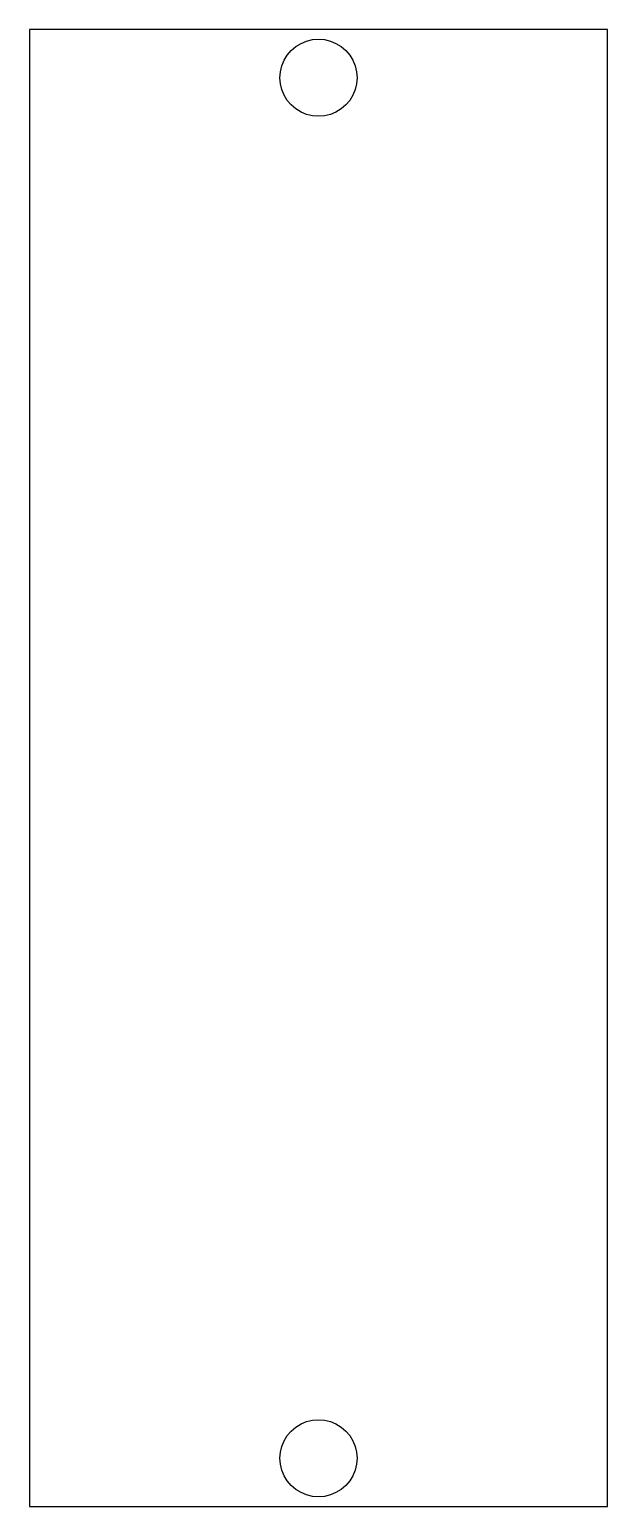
# Model space of a CAD drawing. Header units: metres. Extents: x 213.8 to 231.8, y 5.5 to 51.5.
import ezdxf

# ---------------------------------------------------------------- set-up
doc = ezdxf.new("R2010")
doc.units = ezdxf.units.M

msp = doc.modelspace()

# ---------------------------------------------------------------- linework, layer by layer
for p, q in [((213.85, 51.5), (213.85, 5.5)), ((231.85, 51.5), (213.85, 51.5)), ((222.145, 50.9708), (222.305, 51.0692)), ((222.305, 51.0692), (222.479, 51.1413)), ((222.479, 51.1413), (222.662, 51.1852)), ((222.662, 51.1852), (222.85, 51.2)), ((222.85, 51.2), (223.038, 51.1852)), ((223.038, 51.1852), (223.221, 51.1413)), ((223.221, 51.1413), (223.395, 51.0692)), ((223.395, 51.0692), (223.555, 50.9708)), ((231.85, 5.5), (231.85, 51.5)), ((221.781, 50.5448), (221.879, 50.7053)), ((221.879, 50.7053), (222.001, 50.8485)), ((222.001, 50.8485), (222.145, 50.9708)), ((223.555, 50.9708), (223.699, 50.8485)), ((223.699, 50.8485), (223.821, 50.7053)), ((223.821, 50.7053), (223.919, 50.5448)), ((221.65, 50), (221.665, 50.1877)), ((221.665, 50.1877), (221.709, 50.3708)), ((221.709, 50.3708), (221.781, 50.5448)), ((223.919, 50.5448), (223.991, 50.3708)), ((223.991, 50.3708), (224.035, 50.1877)), ((224.035, 50.1877), (224.05, 50)), ((221.665, 49.8123), (221.65, 50)), ((221.709, 49.6292), (221.665, 49.8123)), ((224.035, 49.8123), (223.991, 49.6292)), ((224.05, 50), (224.035, 49.8123)), ((221.781, 49.4552), (221.709, 49.6292)), ((221.879, 49.2946), (221.781, 49.4552)), ((222.001, 49.1515), (221.879, 49.2946)), ((223.821, 49.2946), (223.699, 49.1515)), ((223.919, 49.4552), (223.821, 49.2946)), ((223.991, 49.6292), (223.919, 49.4552)), ((222.145, 49.0292), (222.001, 49.1515)), ((222.305, 48.9308), (222.145, 49.0292)), ((222.479, 48.8587), (222.305, 48.9308)), ((222.662, 48.8148), (222.479, 48.8587)), ((222.85, 48.8), (222.662, 48.8148)), ((223.038, 48.8148), (222.85, 48.8)), ((223.221, 48.8587), (223.038, 48.8148)), ((223.395, 48.9308), (223.221, 48.8587)), ((223.555, 49.0292), (223.395, 48.9308)), ((223.699, 49.1515), (223.555, 49.0292)), ((221.879, 7.70535), (222.001, 7.84854)), ((222.001, 7.84854), (222.145, 7.97083)), ((222.145, 7.97083), (222.305, 8.06921)), ((222.305, 8.06921), (222.479, 8.14128)), ((222.479, 8.14128), (222.662, 8.18523)), ((222.662, 8.18523), (222.85, 8.20001)), ((222.85, 8.20001), (223.038, 8.18523)), ((223.038, 8.18523), (223.221, 8.14128)), ((223.221, 8.14128), (223.395, 8.06921)), ((223.395, 8.06921), (223.555, 7.97083)), ((223.555, 7.97083), (223.699, 7.84854)), ((223.699, 7.84854), (223.821, 7.70535)), ((221.665, 7.18773), (221.709, 7.37083)), ((221.709, 7.37083), (221.781, 7.5448)), ((221.781, 7.5448), (221.879, 7.70535)), ((223.821, 7.70535), (223.919, 7.5448)), ((223.919, 7.5448), (223.991, 7.37083)), ((223.991, 7.37083), (224.035, 7.18773)), ((221.65, 7), (221.665, 7.18773)), ((221.665, 6.81229), (221.65, 7)), ((224.035, 7.18773), (224.05, 7)), ((224.05, 7), (224.035, 6.81229)), ((221.709, 6.62918), (221.665, 6.81229)), ((221.781, 6.45522), (221.709, 6.62918)), ((221.879, 6.29466), (221.781, 6.45522)), ((223.919, 6.45522), (223.821, 6.29466)), ((223.991, 6.62918), (223.919, 6.45522)), ((224.035, 6.81229), (223.991, 6.62918)), ((222.001, 6.15147), (221.879, 6.29466)), ((222.145, 6.02919), (222.001, 6.15147)), ((222.305, 5.9308), (222.145, 6.02919)), ((223.555, 6.02919), (223.395, 5.9308)), ((223.699, 6.15147), (223.555, 6.02919)), ((223.821, 6.29466), (223.699, 6.15147)), ((222.479, 5.85873), (222.305, 5.9308)), ((222.662, 5.81479), (222.479, 5.85873)), ((222.85, 5.8), (222.662, 5.81479)), ((223.038, 5.81479), (222.85, 5.8)), ((223.221, 5.85873), (223.038, 5.81479)), ((223.395, 5.9308), (223.221, 5.85873)), ((213.85, 5.5), (231.85, 5.5))]:
    msp.add_line(p, q)

doc.saveas('drawing.dxf')
